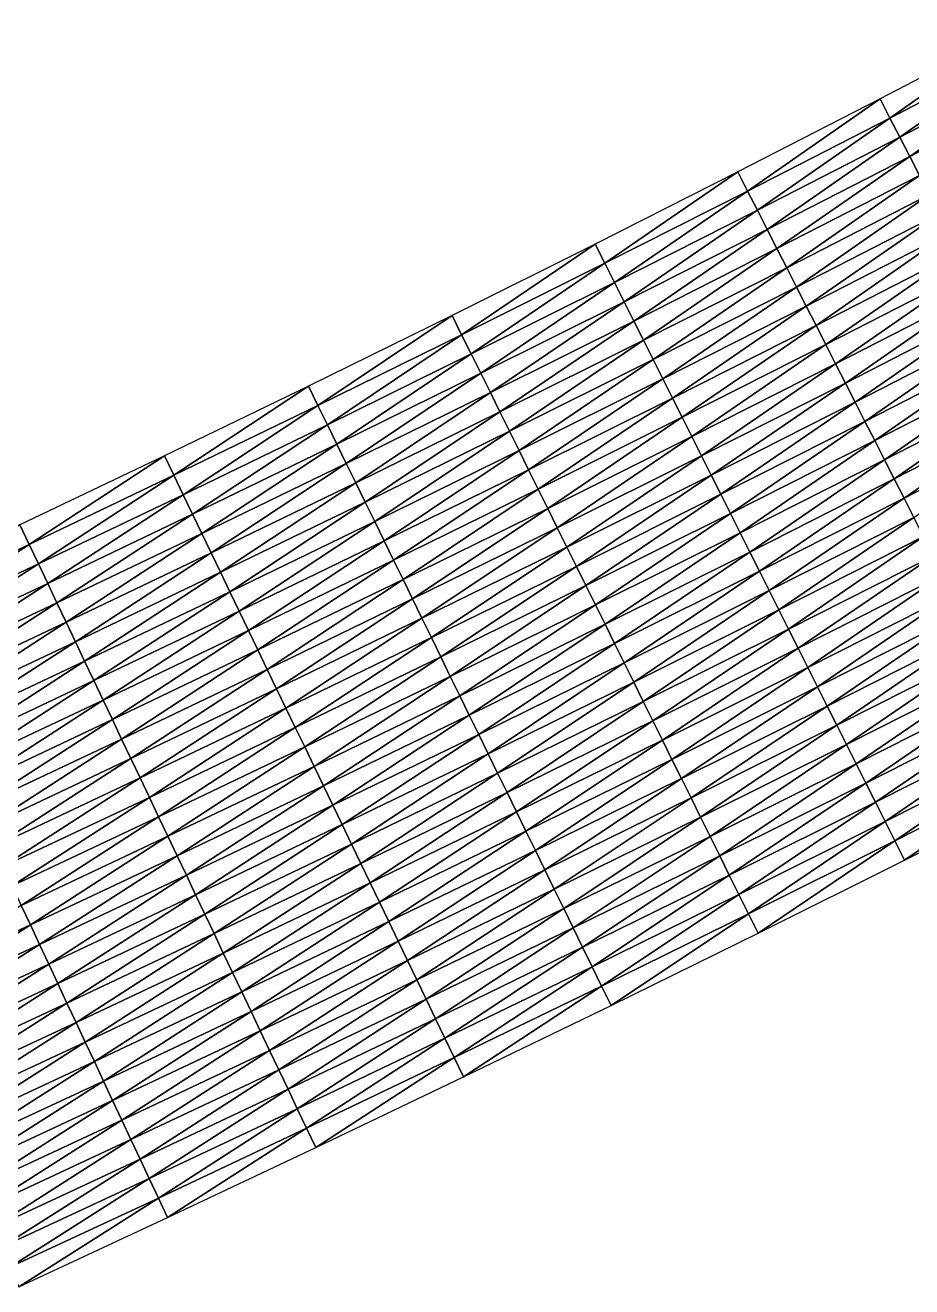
# Model space of a CAD drawing. Header units: metres. Extents: x 479979 to 482619, y 6959976 to 6961524.
# Drawn here: x 481794.2 to 481876.5, y 6960907.7 to 6961024.8 of the extents above; entities that cross this region are included whole.
import ezdxf

# ---------------------------------------------------------------- set-up
doc = ezdxf.new("R2010")
doc.units = ezdxf.units.M

msp = doc.modelspace()

# ---------------------------------------------------------------- linework, layer by layer
at = {"layer": 'GENERAL_FILL_TOP'}
for points in [[(481874.453, 6961016.161, 6.772), (481886.693, 6961024.782, 6.827), (481873.536, 6961017.938, 6.78)], [(481874.453, 6961016.161, 6.772), (481887.621, 6961023.01, 6.819), (481886.693, 6961024.782, 6.827)], [(481875.371, 6961014.384, 6.764), (481887.621, 6961023.01, 6.819), (481874.453, 6961016.161, 6.772)], [(481875.371, 6961014.384, 6.764), (481888.549, 6961021.238, 6.811), (481887.621, 6961023.01, 6.819)], [(481876.289, 6961012.607, 6.755), (481888.549, 6961021.238, 6.811), (481875.371, 6961014.384, 6.764)], [(481876.289, 6961012.607, 6.755), (481889.477, 6961019.467, 6.803), (481888.549, 6961021.238, 6.811)], [(481877.207, 6961010.83, 6.747), (481889.477, 6961019.467, 6.803), (481876.289, 6961012.607, 6.755)], [(481861.242, 6961009.385, 6.727), (481873.536, 6961017.938, 6.78), (481860.334, 6961011.167, 6.735)], [(481861.242, 6961009.385, 6.727), (481874.453, 6961016.161, 6.772), (481873.536, 6961017.938, 6.78)], [(481862.15, 6961007.603, 6.719), (481874.453, 6961016.161, 6.772), (481861.242, 6961009.385, 6.727)], [(481862.15, 6961007.603, 6.719), (481875.371, 6961014.384, 6.764), (481874.453, 6961016.161, 6.772)], [(481863.057, 6961005.821, 6.71), (481875.371, 6961014.384, 6.764), (481862.15, 6961007.603, 6.719)], [(481863.057, 6961005.821, 6.71), (481876.289, 6961012.607, 6.755), (481875.371, 6961014.384, 6.764)], [(481863.965, 6961004.039, 6.702), (481876.289, 6961012.607, 6.755), (481863.057, 6961005.821, 6.71)], [(481863.965, 6961004.039, 6.702), (481877.207, 6961010.83, 6.747), (481876.289, 6961012.607, 6.755)], [(481847.987, 6961002.682, 6.683), (481860.334, 6961011.167, 6.735), (481847.089, 6961004.469, 6.692)], [(481847.987, 6961002.682, 6.683), (481861.242, 6961009.385, 6.727), (481860.334, 6961011.167, 6.735)], [(481864.873, 6961002.256, 6.694), (481877.207, 6961010.83, 6.747), (481863.965, 6961004.039, 6.702)], [(481864.873, 6961002.256, 6.694), (481878.125, 6961009.053, 6.739), (481877.207, 6961010.83, 6.747)], [(481848.885, 6961000.894, 6.675), (481861.242, 6961009.385, 6.727), (481847.987, 6961002.682, 6.683)], [(481848.885, 6961000.894, 6.675), (481862.15, 6961007.603, 6.719), (481861.242, 6961009.385, 6.727)], [(481865.78, 6961000.474, 6.685), (481878.125, 6961009.053, 6.739), (481864.873, 6961002.256, 6.694)], [(481865.78, 6961000.474, 6.685), (481879.042, 6961007.276, 6.731), (481878.125, 6961009.053, 6.739)], [(481849.782, 6960999.107, 6.667), (481862.15, 6961007.603, 6.719), (481848.885, 6961000.894, 6.675)], [(481849.782, 6960999.107, 6.667), (481863.057, 6961005.821, 6.71), (481862.15, 6961007.603, 6.719)], [(481866.688, 6960998.692, 7.092), (481879.042, 6961007.276, 6.731), (481865.78, 6961000.474, 6.685)], [(481866.688, 6960998.692, 7.092), (481879.96, 6961005.499, 7.111), (481879.042, 6961007.276, 6.731)], [(481850.68, 6960997.32, 6.658), (481863.057, 6961005.821, 6.71), (481849.782, 6960999.107, 6.667)], [(481850.68, 6960997.32, 6.658), (481863.965, 6961004.039, 6.702), (481863.057, 6961005.821, 6.71)], [(481867.596, 6960996.91, 8.092), (481879.96, 6961005.499, 7.111), (481866.688, 6960998.692, 7.092)], [(481867.596, 6960996.91, 8.092), (481880.878, 6961003.722, 8.111), (481879.96, 6961005.499, 7.111)], [(481834.689, 6960996.049, 6.642), (481847.089, 6961004.469, 6.692), (481833.801, 6960997.842, 6.65)], [(481834.689, 6960996.049, 6.642), (481847.987, 6961002.682, 6.683), (481847.089, 6961004.469, 6.692)], [(481851.577, 6960995.532, 6.65), (481863.965, 6961004.039, 6.702), (481850.68, 6960997.32, 6.658)], [(481851.577, 6960995.532, 6.65), (481864.873, 6961002.256, 6.694), (481863.965, 6961004.039, 6.702)], [(481868.503, 6960995.128, 8.612), (481880.878, 6961003.722, 8.111), (481867.596, 6960996.91, 8.092)], [(481868.503, 6960995.128, 8.612), (481881.796, 6961001.945, 8.631), (481880.878, 6961003.722, 8.111)], [(481835.576, 6960994.257, 6.633), (481847.987, 6961002.682, 6.683), (481834.689, 6960996.049, 6.642)], [(481835.576, 6960994.257, 6.633), (481848.885, 6961000.894, 6.675), (481847.987, 6961002.682, 6.683)], [(481852.475, 6960993.745, 6.642), (481864.873, 6961002.256, 6.694), (481851.577, 6960995.532, 6.65)], [(481852.475, 6960993.745, 6.642), (481865.78, 6961000.474, 6.685), (481864.873, 6961002.256, 6.694)], [(481869.411, 6960993.346, 8.652), (481881.796, 6961001.945, 8.631), (481868.503, 6960995.128, 8.612)], [(481869.411, 6960993.346, 8.652), (481882.714, 6961000.168, 8.671), (481881.796, 6961001.945, 8.631)], [(481836.464, 6960992.465, 6.625), (481848.885, 6961000.894, 6.675), (481835.576, 6960994.257, 6.633)], [(481836.464, 6960992.465, 6.625), (481849.782, 6960999.107, 6.667), (481848.885, 6961000.894, 6.675)], [(481853.373, 6960991.958, 7.074), (481865.78, 6961000.474, 6.685), (481852.475, 6960993.745, 6.642)], [(481853.373, 6960991.958, 7.074), (481866.688, 6960998.692, 7.092), (481865.78, 6961000.474, 6.685)], [(481870.319, 6960991.563, 8.692), (481882.714, 6961000.168, 8.671), (481869.411, 6960993.346, 8.652)], [(481870.319, 6960991.563, 8.692), (481883.631, 6960998.391, 8.711), (481882.714, 6961000.168, 8.671)], [(481837.351, 6960990.673, 6.616), (481849.782, 6960999.107, 6.667), (481836.464, 6960992.465, 6.625)], [(481837.351, 6960990.673, 6.616), (481850.68, 6960997.32, 6.658), (481849.782, 6960999.107, 6.667)], [(481854.27, 6960990.171, 8.074), (481866.688, 6960998.692, 7.092), (481853.373, 6960991.958, 7.074)], [(481854.27, 6960990.171, 8.074), (481867.596, 6960996.91, 8.092), (481866.688, 6960998.692, 7.092)], [(481821.347, 6960989.488, 6.601), (481833.801, 6960997.842, 6.65), (481820.469, 6960991.285, 6.61)], [(481821.347, 6960989.488, 6.601), (481834.689, 6960996.049, 6.642), (481833.801, 6960997.842, 6.65)], [(481838.239, 6960988.88, 6.608), (481850.68, 6960997.32, 6.658), (481837.351, 6960990.673, 6.616)], [(481838.239, 6960988.88, 6.608), (481851.577, 6960995.532, 6.65), (481850.68, 6960997.32, 6.658)], [(481871.226, 6960989.781, 8.732), (481883.631, 6960998.391, 8.711), (481870.319, 6960991.563, 8.692)], [(481871.226, 6960989.781, 8.732), (481884.549, 6960996.614, 8.751), (481883.631, 6960998.391, 8.711)], [(481855.168, 6960988.383, 8.594), (481867.596, 6960996.91, 8.092), (481854.27, 6960990.171, 8.074)], [(481855.168, 6960988.383, 8.594), (481868.503, 6960995.128, 8.612), (481867.596, 6960996.91, 8.092)], [(481872.134, 6960987.999, 8.772), (481884.549, 6960996.614, 8.751), (481871.226, 6960989.781, 8.732)], [(481872.134, 6960987.999, 8.772), (481885.467, 6960994.837, 8.791), (481884.549, 6960996.614, 8.751)], [(481822.225, 6960987.691, 6.593), (481834.689, 6960996.049, 6.642), (481821.347, 6960989.488, 6.601)], [(481822.225, 6960987.691, 6.593), (481835.576, 6960994.257, 6.633), (481834.689, 6960996.049, 6.642)], [(481839.127, 6960987.088, 6.6), (481851.577, 6960995.532, 6.65), (481838.239, 6960988.88, 6.608)], [(481839.127, 6960987.088, 6.6), (481852.475, 6960993.745, 6.642), (481851.577, 6960995.532, 6.65)], [(481856.065, 6960986.596, 8.634), (481868.503, 6960995.128, 8.612), (481855.168, 6960988.383, 8.594)], [(481856.065, 6960986.596, 8.634), (481869.411, 6960993.346, 8.652), (481868.503, 6960995.128, 8.612)], [(481823.102, 6960985.894, 6.585), (481835.576, 6960994.257, 6.633), (481822.225, 6960987.691, 6.593)], [(481823.102, 6960985.894, 6.585), (481836.464, 6960992.465, 6.625), (481835.576, 6960994.257, 6.633)], [(481840.014, 6960985.296, 7.058), (481852.475, 6960993.745, 6.642), (481839.127, 6960987.088, 6.6)], [(481840.014, 6960985.296, 7.058), (481853.373, 6960991.958, 7.074), (481852.475, 6960993.745, 6.642)], [(481873.042, 6960986.217, 8.812), (481885.467, 6960994.837, 8.791), (481872.134, 6960987.999, 8.772)], [(481873.042, 6960986.217, 8.812), (481886.385, 6960993.06, 8.831), (481885.467, 6960994.837, 8.791)], [(481856.963, 6960984.809, 8.674), (481869.411, 6960993.346, 8.652), (481856.065, 6960986.596, 8.634)], [(481856.963, 6960984.809, 8.674), (481870.319, 6960991.563, 8.692), (481869.411, 6960993.346, 8.652)], [(481873.949, 6960984.435, 8.852), (481886.385, 6960993.06, 8.831), (481873.042, 6960986.217, 8.812)], [(481873.949, 6960984.435, 8.852), (481887.303, 6960991.283, 8.871), (481886.385, 6960993.06, 8.831)], [(481823.98, 6960984.097, 6.576), (481836.464, 6960992.465, 6.625), (481823.102, 6960985.894, 6.585)], [(481823.98, 6960984.097, 6.576), (481837.351, 6960990.673, 6.616), (481836.464, 6960992.465, 6.625)], [(481840.902, 6960983.504, 8.058), (481853.373, 6960991.958, 7.074), (481840.014, 6960985.296, 7.058)], [(481840.902, 6960983.504, 8.058), (481854.27, 6960990.171, 8.074), (481853.373, 6960991.958, 7.074)], [(481857.861, 6960983.022, 8.714), (481870.319, 6960991.563, 8.692), (481856.963, 6960984.809, 8.674)], [(481857.861, 6960983.022, 8.714), (481871.226, 6960989.781, 8.732), (481870.319, 6960991.563, 8.692)], [(481807.963, 6960982.996, 6.563), (481820.469, 6960991.285, 6.61), (481807.095, 6960984.798, 6.571)], [(481807.963, 6960982.996, 6.563), (481821.347, 6960989.488, 6.601), (481820.469, 6960991.285, 6.61)], [(481824.858, 6960982.299, 6.568), (481837.351, 6960990.673, 6.616), (481823.98, 6960984.097, 6.576)], [(481824.858, 6960982.299, 6.568), (481838.239, 6960988.88, 6.608), (481837.351, 6960990.673, 6.616)], [(481874.857, 6960982.653, 8.892), (481887.303, 6960991.283, 8.871), (481873.949, 6960984.435, 8.852)], [(481874.857, 6960982.653, 8.892), (481888.22, 6960989.506, 8.911), (481887.303, 6960991.283, 8.871)], [(481808.83, 6960981.194, 6.554), (481821.347, 6960989.488, 6.601), (481807.963, 6960982.996, 6.563)], [(481808.83, 6960981.194, 6.554), (481822.225, 6960987.691, 6.593), (481821.347, 6960989.488, 6.601)], [(481841.789, 6960981.711, 8.578), (481854.27, 6960990.171, 8.074), (481840.902, 6960983.504, 8.058)], [(481841.789, 6960981.711, 8.578), (481855.168, 6960988.383, 8.594), (481854.27, 6960990.171, 8.074)], [(481858.758, 6960981.234, 8.754), (481871.226, 6960989.781, 8.732), (481857.861, 6960983.022, 8.714)], [(481858.758, 6960981.234, 8.754), (481872.134, 6960987.999, 8.772), (481871.226, 6960989.781, 8.732)], [(481875.765, 6960980.87, 8.852), (481888.22, 6960989.506, 8.911), (481874.857, 6960982.653, 8.892)], [(481875.765, 6960980.87, 8.852), (481889.138, 6960987.729, 8.871), (481888.22, 6960989.506, 8.911)], [(481825.735, 6960980.502, 6.559), (481838.239, 6960988.88, 6.608), (481824.858, 6960982.299, 6.568)], [(481825.735, 6960980.502, 6.559), (481839.127, 6960987.088, 6.6), (481838.239, 6960988.88, 6.608)], [(481842.677, 6960979.919, 8.618), (481855.168, 6960988.383, 8.594), (481841.789, 6960981.711, 8.578)], [(481842.677, 6960979.919, 8.618), (481856.065, 6960986.596, 8.634), (481855.168, 6960988.383, 8.594)], [(481859.656, 6960979.447, 8.794), (481872.134, 6960987.999, 8.772), (481858.758, 6960981.234, 8.754)], [(481859.656, 6960979.447, 8.794), (481873.042, 6960986.217, 8.812), (481872.134, 6960987.999, 8.772)], [(481809.698, 6960979.392, 6.546), (481822.225, 6960987.691, 6.593), (481808.83, 6960981.194, 6.554)], [(481809.698, 6960979.392, 6.546), (481823.102, 6960985.894, 6.585), (481822.225, 6960987.691, 6.593)], [(481826.613, 6960978.705, 7.045), (481839.127, 6960987.088, 6.6), (481825.735, 6960980.502, 6.559)], [(481826.613, 6960978.705, 7.045), (481840.014, 6960985.296, 7.058), (481839.127, 6960987.088, 6.6)], [(481876.672, 6960979.088, 8.812), (481889.138, 6960987.729, 8.871), (481875.765, 6960980.87, 8.852)], [(481810.566, 6960977.591, 6.537), (481823.102, 6960985.894, 6.585), (481809.698, 6960979.392, 6.546)], [(481810.566, 6960977.591, 6.537), (481823.98, 6960984.097, 6.576), (481823.102, 6960985.894, 6.585)], [(481843.565, 6960978.127, 8.658), (481856.065, 6960986.596, 8.634), (481842.677, 6960979.919, 8.618)], [(481843.565, 6960978.127, 8.658), (481856.963, 6960984.809, 8.674), (481856.065, 6960986.596, 8.634)], [(481860.553, 6960977.66, 8.834), (481873.042, 6960986.217, 8.812), (481859.656, 6960979.447, 8.794)], [(481860.553, 6960977.66, 8.834), (481873.949, 6960984.435, 8.852), (481873.042, 6960986.217, 8.812)], [(481794.536, 6960976.573, 6.525), (481807.095, 6960984.798, 6.571), (481793.677, 6960978.38, 6.533)], [(481794.536, 6960976.573, 6.525), (481807.963, 6960982.996, 6.563), (481807.095, 6960984.798, 6.571)], [(481827.491, 6960976.908, 8.045), (481840.014, 6960985.296, 7.058), (481826.613, 6960978.705, 7.045)], [(481827.491, 6960976.908, 8.045), (481840.902, 6960983.504, 8.058), (481840.014, 6960985.296, 7.058)], [(481844.452, 6960976.335, 8.698), (481856.963, 6960984.809, 8.674), (481843.565, 6960978.127, 8.658)], [(481844.452, 6960976.335, 8.698), (481857.861, 6960983.022, 8.714), (481856.963, 6960984.809, 8.674)], [(481861.451, 6960975.872, 8.874), (481873.949, 6960984.435, 8.852), (481860.553, 6960977.66, 8.834)], [(481861.451, 6960975.872, 8.874), (481874.857, 6960982.653, 8.892), (481873.949, 6960984.435, 8.852)], [(481811.434, 6960975.789, 6.529), (481823.98, 6960984.097, 6.576), (481810.566, 6960977.591, 6.537)], [(481811.434, 6960975.789, 6.529), (481824.858, 6960982.299, 6.568), (481823.98, 6960984.097, 6.576)], [(481828.369, 6960975.111, 8.565), (481840.902, 6960983.504, 8.058), (481827.491, 6960976.908, 8.045)], [(481828.369, 6960975.111, 8.565), (481841.789, 6960981.711, 8.578), (481840.902, 6960983.504, 8.058)], [(481795.394, 6960974.767, 6.516), (481807.963, 6960982.996, 6.563), (481794.536, 6960976.573, 6.525)], [(481795.394, 6960974.767, 6.516), (481808.83, 6960981.194, 6.554), (481807.963, 6960982.996, 6.563)], [(481812.302, 6960973.987, 6.52), (481824.858, 6960982.299, 6.568), (481811.434, 6960975.789, 6.529)], [(481812.302, 6960973.987, 6.52), (481825.735, 6960980.502, 6.559), (481824.858, 6960982.299, 6.568)], [(481845.34, 6960974.542, 8.738), (481857.861, 6960983.022, 8.714), (481844.452, 6960976.335, 8.698)], [(481845.34, 6960974.542, 8.738), (481858.758, 6960981.234, 8.754), (481857.861, 6960983.022, 8.714)], [(481862.348, 6960974.085, 8.834), (481874.857, 6960982.653, 8.892), (481861.451, 6960975.872, 8.874)], [(481862.348, 6960974.085, 8.834), (481875.765, 6960980.87, 8.852), (481874.857, 6960982.653, 8.892)], [(481796.252, 6960972.96, 6.508), (481808.83, 6960981.194, 6.554), (481795.394, 6960974.767, 6.516)], [(481796.252, 6960972.96, 6.508), (481809.698, 6960979.392, 6.546), (481808.83, 6960981.194, 6.554)], [(481829.246, 6960973.314, 8.605), (481841.789, 6960981.711, 8.578), (481828.369, 6960975.111, 8.565)], [(481829.246, 6960973.314, 8.605), (481842.677, 6960979.919, 8.618), (481841.789, 6960981.711, 8.578)], [(481846.227, 6960972.75, 8.778), (481858.758, 6960981.234, 8.754), (481845.34, 6960974.542, 8.738)], [(481846.227, 6960972.75, 8.778), (481859.656, 6960979.447, 8.794), (481858.758, 6960981.234, 8.754)], [(481863.246, 6960972.298, 8.794), (481875.765, 6960980.87, 8.852), (481862.348, 6960974.085, 8.834)], [(481863.246, 6960972.298, 8.794), (481876.672, 6960979.088, 8.812), (481875.765, 6960980.87, 8.852)], [(481813.17, 6960972.185, 7.033), (481825.735, 6960980.502, 6.559), (481812.302, 6960973.987, 6.52)], [(481813.17, 6960972.185, 7.033), (481826.613, 6960978.705, 7.045), (481825.735, 6960980.502, 6.559)], [(481830.124, 6960971.517, 8.645), (481842.677, 6960979.919, 8.618), (481829.246, 6960973.314, 8.605)], [(481830.124, 6960971.517, 8.645), (481843.565, 6960978.127, 8.658), (481842.677, 6960979.919, 8.618)], [(481797.11, 6960971.154, 6.499), (481809.698, 6960979.392, 6.546), (481796.252, 6960972.96, 6.508)], [(481797.11, 6960971.154, 6.499), (481810.566, 6960977.591, 6.537), (481809.698, 6960979.392, 6.546)], [(481814.038, 6960970.383, 8.033), (481826.613, 6960978.705, 7.045), (481813.17, 6960972.185, 7.033)], [(481814.038, 6960970.383, 8.033), (481827.491, 6960976.908, 8.045), (481826.613, 6960978.705, 7.045)], [(481847.115, 6960970.958, 8.818), (481859.656, 6960979.447, 8.794), (481846.227, 6960972.75, 8.778)], [(481847.115, 6960970.958, 8.818), (481860.553, 6960977.66, 8.834), (481859.656, 6960979.447, 8.794)], [(481864.144, 6960970.511, 8.754), (481876.672, 6960979.088, 8.812), (481863.246, 6960972.298, 8.794)], [(481864.144, 6960970.511, 8.754), (481877.58, 6960977.306, 8.772), (481876.672, 6960979.088, 8.812)], [(481781.067, 6960970.218, 6.487), (481794.536, 6960976.573, 6.525), (481793.677, 6960978.38, 6.533)], [(481797.969, 6960969.347, 6.491), (481810.566, 6960977.591, 6.537), (481797.11, 6960971.154, 6.499)], [(481797.969, 6960969.347, 6.491), (481811.434, 6960975.789, 6.529), (481810.566, 6960977.591, 6.537)], [(481831.002, 6960969.72, 8.685), (481843.565, 6960978.127, 8.658), (481830.124, 6960971.517, 8.645)], [(481831.002, 6960969.72, 8.685), (481844.452, 6960976.335, 8.698), (481843.565, 6960978.127, 8.658)], [(481848.003, 6960969.166, 8.858), (481860.553, 6960977.66, 8.834), (481847.115, 6960970.958, 8.818)], [(481848.003, 6960969.166, 8.858), (481861.451, 6960975.872, 8.874), (481860.553, 6960977.66, 8.834)], [(481781.915, 6960968.407, 6.479), (481794.536, 6960976.573, 6.525), (481781.067, 6960970.218, 6.487)], [(481781.915, 6960968.407, 6.479), (481795.394, 6960974.767, 6.516), (481794.536, 6960976.573, 6.525)], [(481814.906, 6960968.581, 8.553), (481827.491, 6960976.908, 8.045), (481814.038, 6960970.383, 8.033)], [(481814.906, 6960968.581, 8.553), (481828.369, 6960975.111, 8.565), (481827.491, 6960976.908, 8.045)], [(481831.879, 6960967.922, 8.725), (481844.452, 6960976.335, 8.698), (481831.002, 6960969.72, 8.685)], [(481831.879, 6960967.922, 8.725), (481845.34, 6960974.542, 8.738), (481844.452, 6960976.335, 8.698)], [(481865.041, 6960968.723, 8.714), (481877.58, 6960977.306, 8.772), (481864.144, 6960970.511, 8.754)], [(481865.041, 6960968.723, 8.714), (481878.488, 6960975.524, 8.732), (481877.58, 6960977.306, 8.772)], [(481798.827, 6960967.541, 6.482), (481811.434, 6960975.789, 6.529), (481797.969, 6960969.347, 6.491)], [(481798.827, 6960967.541, 6.482), (481812.302, 6960973.987, 6.52), (481811.434, 6960975.789, 6.529)], [(481815.774, 6960966.779, 8.593), (481828.369, 6960975.111, 8.565), (481814.906, 6960968.581, 8.553)], [(481815.774, 6960966.779, 8.593), (481829.246, 6960973.314, 8.605), (481828.369, 6960975.111, 8.565)], [(481848.89, 6960967.373, 8.818), (481861.451, 6960975.872, 8.874), (481848.003, 6960969.166, 8.858)], [(481848.89, 6960967.373, 8.818), (481862.348, 6960974.085, 8.834), (481861.451, 6960975.872, 8.874)], [(481865.939, 6960966.936, 8.674), (481878.488, 6960975.524, 8.732), (481865.041, 6960968.723, 8.714)], [(481865.939, 6960966.936, 8.674), (481879.395, 6960973.742, 8.692), (481878.488, 6960975.524, 8.732)], [(481782.764, 6960966.596, 6.47), (481795.394, 6960974.767, 6.516), (481781.915, 6960968.407, 6.479)], [(481782.764, 6960966.596, 6.47), (481796.252, 6960972.96, 6.508), (481795.394, 6960974.767, 6.516)], [(481799.685, 6960965.734, 7.024), (481812.302, 6960973.987, 6.52), (481798.827, 6960967.541, 6.482)], [(481799.685, 6960965.734, 7.024), (481813.17, 6960972.185, 7.033), (481812.302, 6960973.987, 6.52)], [(481832.757, 6960966.125, 8.765), (481845.34, 6960974.542, 8.738), (481831.879, 6960967.922, 8.725)], [(481832.757, 6960966.125, 8.765), (481846.227, 6960972.75, 8.778), (481845.34, 6960974.542, 8.738)], [(481849.778, 6960965.581, 8.778), (481862.348, 6960974.085, 8.834), (481848.89, 6960967.373, 8.818)], [(481849.778, 6960965.581, 8.778), (481863.246, 6960972.298, 8.794), (481862.348, 6960974.085, 8.834)], [(481783.613, 6960964.785, 6.462), (481796.252, 6960972.96, 6.508), (481782.764, 6960966.596, 6.47)], [(481783.613, 6960964.785, 6.462), (481797.11, 6960971.154, 6.499), (481796.252, 6960972.96, 6.508)], [(481816.642, 6960964.977, 8.633), (481829.246, 6960973.314, 8.605), (481815.774, 6960966.779, 8.593)], [(481816.642, 6960964.977, 8.633), (481830.124, 6960971.517, 8.645), (481829.246, 6960973.314, 8.605)], [(481833.635, 6960964.328, 8.805), (481846.227, 6960972.75, 8.778), (481832.757, 6960966.125, 8.765)], [(481833.635, 6960964.328, 8.805), (481847.115, 6960970.958, 8.818), (481846.227, 6960972.75, 8.778)], [(481866.836, 6960965.149, 8.634), (481879.395, 6960973.742, 8.692), (481865.939, 6960966.936, 8.674)], [(481866.836, 6960965.149, 8.634), (481880.303, 6960971.959, 8.652), (481879.395, 6960973.742, 8.692)], [(481800.543, 6960963.928, 8.024), (481813.17, 6960972.185, 7.033), (481799.685, 6960965.734, 7.024)], [(481800.543, 6960963.928, 8.024), (481814.038, 6960970.383, 8.033), (481813.17, 6960972.185, 7.033)], [(481817.51, 6960963.176, 8.673), (481830.124, 6960971.517, 8.645), (481816.642, 6960964.977, 8.633)], [(481817.51, 6960963.176, 8.673), (481831.002, 6960969.72, 8.685), (481830.124, 6960971.517, 8.645)], [(481850.665, 6960963.789, 8.738), (481863.246, 6960972.298, 8.794), (481849.778, 6960965.581, 8.778)], [(481850.665, 6960963.789, 8.738), (481864.144, 6960970.511, 8.754), (481863.246, 6960972.298, 8.794)], [(481867.734, 6960963.362, 8.594), (481880.303, 6960971.959, 8.652), (481866.836, 6960965.149, 8.634)], [(481867.734, 6960963.362, 8.594), (481881.211, 6960970.177, 8.612), (481880.303, 6960971.959, 8.652)], [(481784.461, 6960962.974, 6.453), (481797.11, 6960971.154, 6.499), (481783.613, 6960964.785, 6.462)], [(481784.461, 6960962.974, 6.453), (481797.969, 6960969.347, 6.491), (481797.11, 6960971.154, 6.499)], [(481801.401, 6960962.121, 8.544), (481814.038, 6960970.383, 8.033), (481800.543, 6960963.928, 8.024)], [(481801.401, 6960962.121, 8.544), (481814.906, 6960968.581, 8.553), (481814.038, 6960970.383, 8.033)], [(481834.513, 6960962.531, 8.845), (481847.115, 6960970.958, 8.818), (481833.635, 6960964.328, 8.805)], [(481834.513, 6960962.531, 8.845), (481848.003, 6960969.166, 8.858), (481847.115, 6960970.958, 8.818)], [(481851.553, 6960961.997, 8.698), (481864.144, 6960970.511, 8.754), (481850.665, 6960963.789, 8.738)], [(481851.553, 6960961.997, 8.698), (481865.041, 6960968.723, 8.714), (481864.144, 6960970.511, 8.754)], [(481785.31, 6960961.163, 6.445), (481797.969, 6960969.347, 6.491), (481784.461, 6960962.974, 6.453)], [(481785.31, 6960961.163, 6.445), (481798.827, 6960967.541, 6.482), (481797.969, 6960969.347, 6.491)], [(481818.377, 6960961.374, 8.713), (481831.002, 6960969.72, 8.685), (481817.51, 6960963.176, 8.673)], [(481818.377, 6960961.374, 8.713), (481831.879, 6960967.922, 8.725), (481831.002, 6960969.72, 8.685)], [(481835.39, 6960960.734, 8.805), (481848.003, 6960969.166, 8.858), (481834.513, 6960962.531, 8.845)], [(481835.39, 6960960.734, 8.805), (481848.89, 6960967.373, 8.818), (481848.003, 6960969.166, 8.858)], [(481868.632, 6960961.574, 8.074), (481881.211, 6960970.177, 8.612), (481867.734, 6960963.362, 8.594)], [(481868.632, 6960961.574, 8.074), (481882.118, 6960968.395, 8.092), (481881.211, 6960970.177, 8.612)], [(481802.26, 6960960.315, 8.584), (481814.906, 6960968.581, 8.553), (481801.401, 6960962.121, 8.544)], [(481802.26, 6960960.315, 8.584), (481815.774, 6960966.779, 8.593), (481814.906, 6960968.581, 8.553)], [(481852.441, 6960960.204, 8.658), (481865.041, 6960968.723, 8.714), (481851.553, 6960961.997, 8.698)], [(481852.441, 6960960.204, 8.658), (481865.939, 6960966.936, 8.674), (481865.041, 6960968.723, 8.714)], [(481869.529, 6960959.787, 7.074), (481882.118, 6960968.395, 8.092), (481868.632, 6960961.574, 8.074)], [(481869.529, 6960959.787, 7.074), (481883.026, 6960966.613, 7.092), (481882.118, 6960968.395, 8.092)], [(481786.159, 6960959.352, 7.016), (481798.827, 6960967.541, 6.482), (481785.31, 6960961.163, 6.445)], [(481786.159, 6960959.352, 7.016), (481799.685, 6960965.734, 7.024), (481798.827, 6960967.541, 6.482)], [(481819.245, 6960959.572, 8.753), (481831.879, 6960967.922, 8.725), (481818.377, 6960961.374, 8.713)], [(481819.245, 6960959.572, 8.753), (481832.757, 6960966.125, 8.765), (481831.879, 6960967.922, 8.725)], [(481836.268, 6960958.937, 8.765), (481848.89, 6960967.373, 8.818), (481835.39, 6960960.734, 8.805)], [(481836.268, 6960958.937, 8.765), (481849.778, 6960965.581, 8.778), (481848.89, 6960967.373, 8.818)], [(481853.328, 6960958.412, 8.618), (481865.939, 6960966.936, 8.674), (481852.441, 6960960.204, 8.658)], [(481853.328, 6960958.412, 8.618), (481866.836, 6960965.149, 8.634), (481865.939, 6960966.936, 8.674)], [(481787.007, 6960957.541, 8.016), (481799.685, 6960965.734, 7.024), (481786.159, 6960959.352, 7.016)], [(481787.007, 6960957.541, 8.016), (481800.543, 6960963.928, 8.024), (481799.685, 6960965.734, 7.024)], [(481803.118, 6960958.508, 8.624), (481815.774, 6960966.779, 8.593), (481802.26, 6960960.315, 8.584)], [(481803.118, 6960958.508, 8.624), (481816.642, 6960964.977, 8.633), (481815.774, 6960966.779, 8.593)], [(481820.113, 6960957.77, 8.793), (481832.757, 6960966.125, 8.765), (481819.245, 6960959.572, 8.753)], [(481820.113, 6960957.77, 8.793), (481833.635, 6960964.328, 8.805), (481832.757, 6960966.125, 8.765)], [(481870.427, 6960958, 6.475), (481883.026, 6960966.613, 7.092), (481869.529, 6960959.787, 7.074)], [(481870.427, 6960958, 6.475), (481883.934, 6960964.831, 6.519), (481883.026, 6960966.613, 7.092)], [(481803.976, 6960956.702, 8.664), (481816.642, 6960964.977, 8.633), (481803.118, 6960958.508, 8.624)], [(481803.976, 6960956.702, 8.664), (481817.51, 6960963.176, 8.673), (481816.642, 6960964.977, 8.633)], [(481837.146, 6960957.14, 8.725), (481849.778, 6960965.581, 8.778), (481836.268, 6960958.937, 8.765)], [(481837.146, 6960957.14, 8.725), (481850.665, 6960963.789, 8.738), (481849.778, 6960965.581, 8.778)], [(481854.216, 6960956.62, 8.578), (481866.836, 6960965.149, 8.634), (481853.328, 6960958.412, 8.618)], [(481854.216, 6960956.62, 8.578), (481867.734, 6960963.362, 8.594), (481866.836, 6960965.149, 8.634)], [(481871.324, 6960956.213, 6.466), (481883.934, 6960964.831, 6.519), (481870.427, 6960958, 6.475)], [(481871.324, 6960956.213, 6.466), (481884.841, 6960963.049, 6.51), (481883.934, 6960964.831, 6.519)], [(481787.856, 6960955.73, 8.536), (481800.543, 6960963.928, 8.024), (481787.007, 6960957.541, 8.016)], [(481787.856, 6960955.73, 8.536), (481801.401, 6960962.121, 8.544), (481800.543, 6960963.928, 8.024)], [(481820.981, 6960955.968, 8.833), (481833.635, 6960964.328, 8.805), (481820.113, 6960957.77, 8.793)], [(481820.981, 6960955.968, 8.833), (481834.513, 6960962.531, 8.845), (481833.635, 6960964.328, 8.805)], [(481838.023, 6960955.343, 8.685), (481850.665, 6960963.789, 8.738), (481837.146, 6960957.14, 8.725)], [(481838.023, 6960955.343, 8.685), (481851.553, 6960961.997, 8.698), (481850.665, 6960963.789, 8.738)], [(481855.103, 6960954.828, 8.058), (481867.734, 6960963.362, 8.594), (481854.216, 6960956.62, 8.578)], [(481855.103, 6960954.828, 8.058), (481868.632, 6960961.574, 8.074), (481867.734, 6960963.362, 8.594)], [(481788.705, 6960953.919, 8.576), (481801.401, 6960962.121, 8.544), (481787.856, 6960955.73, 8.536)], [(481788.705, 6960953.919, 8.576), (481802.26, 6960960.315, 8.584), (481801.401, 6960962.121, 8.544)], [(481804.834, 6960954.895, 8.704), (481817.51, 6960963.176, 8.673), (481803.976, 6960956.702, 8.664)], [(481804.834, 6960954.895, 8.704), (481818.377, 6960961.374, 8.713), (481817.51, 6960963.176, 8.673)], [(481821.849, 6960954.166, 8.793), (481834.513, 6960962.531, 8.845), (481820.981, 6960955.968, 8.833)], [(481821.849, 6960954.166, 8.793), (481835.39, 6960960.734, 8.805), (481834.513, 6960962.531, 8.845)], [(481872.222, 6960954.425, 6.458), (481884.841, 6960963.049, 6.51), (481871.324, 6960956.213, 6.466)], [(481872.222, 6960954.425, 6.458), (481885.749, 6960961.266, 6.502), (481884.841, 6960963.049, 6.51)], [(481805.693, 6960953.089, 8.744), (481818.377, 6960961.374, 8.713), (481804.834, 6960954.895, 8.704)], [(481805.693, 6960953.089, 8.744), (481819.245, 6960959.572, 8.753), (481818.377, 6960961.374, 8.713)], [(481838.901, 6960953.545, 8.645), (481851.553, 6960961.997, 8.698), (481838.023, 6960955.343, 8.685)], [(481838.901, 6960953.545, 8.645), (481852.441, 6960960.204, 8.658), (481851.553, 6960961.997, 8.698)], [(481855.991, 6960953.035, 7.058), (481868.632, 6960961.574, 8.074), (481855.103, 6960954.828, 8.058)], [(481855.991, 6960953.035, 7.058), (481869.529, 6960959.787, 7.074), (481868.632, 6960961.574, 8.074)], [(481873.12, 6960952.638, 6.45), (481885.749, 6960961.266, 6.502), (481872.222, 6960954.425, 6.458)], [(481873.12, 6960952.638, 6.45), (481886.657, 6960959.484, 6.494), (481885.749, 6960961.266, 6.502)], [(481789.553, 6960952.108, 8.616), (481802.26, 6960960.315, 8.584), (481788.705, 6960953.919, 8.576)], [(481789.553, 6960952.108, 8.616), (481803.118, 6960958.508, 8.624), (481802.26, 6960960.315, 8.584)], [(481822.717, 6960952.364, 8.753), (481835.39, 6960960.734, 8.805), (481821.849, 6960954.166, 8.793)], [(481822.717, 6960952.364, 8.753), (481836.268, 6960958.937, 8.765), (481835.39, 6960960.734, 8.805)], [(481839.779, 6960951.748, 8.605), (481852.441, 6960960.204, 8.658), (481838.901, 6960953.545, 8.645)], [(481839.779, 6960951.748, 8.605), (481853.328, 6960958.412, 8.618), (481852.441, 6960960.204, 8.658)], [(481856.879, 6960951.243, 6.432), (481869.529, 6960959.787, 7.074), (481855.991, 6960953.035, 7.058)], [(481856.879, 6960951.243, 6.432), (481870.427, 6960958, 6.475), (481869.529, 6960959.787, 7.074)], [(481806.551, 6960951.282, 8.784), (481819.245, 6960959.572, 8.753), (481805.693, 6960953.089, 8.744)], [(481806.551, 6960951.282, 8.784), (481820.113, 6960957.77, 8.793), (481819.245, 6960959.572, 8.753)], [(481823.585, 6960950.562, 8.713), (481836.268, 6960958.937, 8.765), (481822.717, 6960952.364, 8.753)], [(481823.585, 6960950.562, 8.713), (481837.146, 6960957.14, 8.725), (481836.268, 6960958.937, 8.765)], [(481874.017, 6960950.851, 6.441), (481886.657, 6960959.484, 6.494), (481873.12, 6960952.638, 6.45)], [(481874.017, 6960950.851, 6.441), (481887.564, 6960957.702, 6.485), (481886.657, 6960959.484, 6.494)], [(481790.402, 6960950.297, 8.656), (481803.118, 6960958.508, 8.624), (481789.553, 6960952.108, 8.616)], [(481790.402, 6960950.297, 8.656), (481803.976, 6960956.702, 8.664), (481803.118, 6960958.508, 8.624)], [(481807.409, 6960949.476, 8.824), (481820.113, 6960957.77, 8.793), (481806.551, 6960951.282, 8.784)], [(481807.409, 6960949.476, 8.824), (481820.981, 6960955.968, 8.833), (481820.113, 6960957.77, 8.793)], [(481840.656, 6960949.951, 8.565), (481853.328, 6960958.412, 8.618), (481839.779, 6960951.748, 8.605)], [(481840.656, 6960949.951, 8.565), (481854.216, 6960956.62, 8.578), (481853.328, 6960958.412, 8.618)], [(481857.766, 6960949.451, 6.424), (481870.427, 6960958, 6.475), (481856.879, 6960951.243, 6.432)], [(481857.766, 6960949.451, 6.424), (481871.324, 6960956.213, 6.466), (481870.427, 6960958, 6.475)], [(481874.915, 6960949.063, 6.433), (481887.564, 6960957.702, 6.485), (481874.017, 6960950.851, 6.441)], [(481874.915, 6960949.063, 6.433), (481888.472, 6960955.92, 6.477), (481887.564, 6960957.702, 6.485)], [(481791.251, 6960948.486, 8.696), (481803.976, 6960956.702, 8.664), (481790.402, 6960950.297, 8.656)], [(481791.251, 6960948.486, 8.696), (481804.834, 6960954.895, 8.704), (481803.976, 6960956.702, 8.664)], [(481824.453, 6960948.761, 8.673), (481837.146, 6960957.14, 8.725), (481823.585, 6960950.562, 8.713)], [(481824.453, 6960948.761, 8.673), (481838.023, 6960955.343, 8.685), (481837.146, 6960957.14, 8.725)], [(481841.534, 6960948.154, 8.045), (481854.216, 6960956.62, 8.578), (481840.656, 6960949.951, 8.565)], [(481841.534, 6960948.154, 8.045), (481855.103, 6960954.828, 8.058), (481854.216, 6960956.62, 8.578)], [(481808.267, 6960947.669, 8.784), (481820.981, 6960955.968, 8.833), (481807.409, 6960949.476, 8.824)], [(481808.267, 6960947.669, 8.784), (481821.849, 6960954.166, 8.793), (481820.981, 6960955.968, 8.833)], [(481825.321, 6960946.959, 8.633), (481838.023, 6960955.343, 8.685), (481824.453, 6960948.761, 8.673)], [(481825.321, 6960946.959, 8.633), (481838.901, 6960953.545, 8.645), (481838.023, 6960955.343, 8.685)], [(481858.654, 6960947.659, 6.416), (481871.324, 6960956.213, 6.466), (481857.766, 6960949.451, 6.424)], [(481858.654, 6960947.659, 6.416), (481872.222, 6960954.425, 6.458), (481871.324, 6960956.213, 6.466)], [(481875.812, 6960947.276, 6.425), (481888.472, 6960955.92, 6.477), (481874.915, 6960949.063, 6.433)], [(481875.812, 6960947.276, 6.425), (481889.379, 6960954.138, 6.469), (481888.472, 6960955.92, 6.477)], [(481792.099, 6960946.675, 8.736), (481804.834, 6960954.895, 8.704), (481791.251, 6960948.486, 8.696)], [(481792.099, 6960946.675, 8.736), (481805.693, 6960953.089, 8.744), (481804.834, 6960954.895, 8.704)], [(481809.126, 6960945.863, 8.744), (481821.849, 6960954.166, 8.793), (481808.267, 6960947.669, 8.784)], [(481809.126, 6960945.863, 8.744), (481822.717, 6960952.364, 8.753), (481821.849, 6960954.166, 8.793)], [(481842.412, 6960946.357, 7.045), (481855.103, 6960954.828, 8.058), (481841.534, 6960948.154, 8.045)], [(481842.412, 6960946.357, 7.045), (481855.991, 6960953.035, 7.058), (481855.103, 6960954.828, 8.058)], [(481859.541, 6960945.866, 6.407), (481872.222, 6960954.425, 6.458), (481858.654, 6960947.659, 6.416)], [(481859.541, 6960945.866, 6.407), (481873.12, 6960952.638, 6.45), (481872.222, 6960954.425, 6.458)], [(481792.948, 6960944.864, 8.776), (481805.693, 6960953.089, 8.744), (481792.099, 6960946.675, 8.736)], [(481792.948, 6960944.864, 8.776), (481806.551, 6960951.282, 8.784), (481805.693, 6960953.089, 8.744)], [(481826.189, 6960945.157, 8.593), (481838.901, 6960953.545, 8.645), (481825.321, 6960946.959, 8.633)], [(481826.189, 6960945.157, 8.593), (481839.779, 6960951.748, 8.605), (481838.901, 6960953.545, 8.645)], [(481843.29, 6960944.56, 6.392), (481855.991, 6960953.035, 7.058), (481842.412, 6960946.357, 7.045)], [(481843.29, 6960944.56, 6.392), (481856.879, 6960951.243, 6.432), (481855.991, 6960953.035, 7.058)], [(481809.984, 6960944.056, 8.704), (481822.717, 6960952.364, 8.753), (481809.126, 6960945.863, 8.744)], [(481809.984, 6960944.056, 8.704), (481823.585, 6960950.562, 8.713), (481822.717, 6960952.364, 8.753)], [(481827.057, 6960943.355, 8.553), (481839.779, 6960951.748, 8.605), (481826.189, 6960945.157, 8.593)], [(481827.057, 6960943.355, 8.553), (481840.656, 6960949.951, 8.565), (481839.779, 6960951.748, 8.605)], [(481860.429, 6960944.074, 6.399), (481873.12, 6960952.638, 6.45), (481859.541, 6960945.866, 6.407)], [(481860.429, 6960944.074, 6.399), (481874.017, 6960950.851, 6.441), (481873.12, 6960952.638, 6.45)], [(481793.797, 6960943.053, 8.816), (481806.551, 6960951.282, 8.784), (481792.948, 6960944.864, 8.776)], [(481793.797, 6960943.053, 8.816), (481807.409, 6960949.476, 8.824), (481806.551, 6960951.282, 8.784)], [(481810.842, 6960942.25, 8.664), (481823.585, 6960950.562, 8.713), (481809.984, 6960944.056, 8.704)], [(481810.842, 6960942.25, 8.664), (481824.453, 6960948.761, 8.673), (481823.585, 6960950.562, 8.713)], [(481844.167, 6960942.763, 6.383), (481856.879, 6960951.243, 6.432), (481843.29, 6960944.56, 6.392)], [(481844.167, 6960942.763, 6.383), (481857.766, 6960949.451, 6.424), (481856.879, 6960951.243, 6.432)], [(481861.317, 6960942.282, 6.391), (481874.017, 6960950.851, 6.441), (481860.429, 6960944.074, 6.399)], [(481861.317, 6960942.282, 6.391), (481874.915, 6960949.063, 6.433), (481874.017, 6960950.851, 6.441)], [(481794.645, 6960941.242, 8.776), (481807.409, 6960949.476, 8.824), (481793.797, 6960943.053, 8.816)], [(481794.645, 6960941.242, 8.776), (481808.267, 6960947.669, 8.784), (481807.409, 6960949.476, 8.824)], [(481827.924, 6960941.553, 8.033), (481840.656, 6960949.951, 8.565), (481827.057, 6960943.355, 8.553)], [(481827.924, 6960941.553, 8.033), (481841.534, 6960948.154, 8.045), (481840.656, 6960949.951, 8.565)], [(481845.045, 6960940.966, 6.375), (481857.766, 6960949.451, 6.424), (481844.167, 6960942.763, 6.383)], [(481845.045, 6960940.966, 6.375), (481858.654, 6960947.659, 6.416), (481857.766, 6960949.451, 6.424)], [(481811.7, 6960940.443, 8.624), (481824.453, 6960948.761, 8.673), (481810.842, 6960942.25, 8.664)], [(481811.7, 6960940.443, 8.624), (481825.321, 6960946.959, 8.633), (481824.453, 6960948.761, 8.673)], [(481828.792, 6960939.751, 7.033), (481841.534, 6960948.154, 8.045), (481827.924, 6960941.553, 8.033)], [(481828.792, 6960939.751, 7.033), (481842.412, 6960946.357, 7.045), (481841.534, 6960948.154, 8.045)], [(481862.204, 6960940.49, 6.382), (481874.915, 6960949.063, 6.433), (481861.317, 6960942.282, 6.391)], [(481862.204, 6960940.49, 6.382), (481875.812, 6960947.276, 6.425), (481874.915, 6960949.063, 6.433)], [(481795.494, 6960939.431, 8.736), (481808.267, 6960947.669, 8.784), (481794.645, 6960941.242, 8.776)], [(481795.494, 6960939.431, 8.736), (481809.126, 6960945.863, 8.744), (481808.267, 6960947.669, 8.784)], [(481812.558, 6960938.637, 8.584), (481825.321, 6960946.959, 8.633), (481811.7, 6960940.443, 8.624)], [(481812.558, 6960938.637, 8.584), (481826.189, 6960945.157, 8.593), (481825.321, 6960946.959, 8.633)], [(481845.923, 6960939.169, 6.367), (481858.654, 6960947.659, 6.416), (481845.045, 6960940.966, 6.375)], [(481845.923, 6960939.169, 6.367), (481859.541, 6960945.866, 6.407), (481858.654, 6960947.659, 6.416)], [(481796.343, 6960937.62, 8.696), (481809.126, 6960945.863, 8.744), (481795.494, 6960939.431, 8.736)], [(481796.343, 6960937.62, 8.696), (481809.984, 6960944.056, 8.704), (481809.126, 6960945.863, 8.744)], [(481829.66, 6960937.949, 6.352), (481842.412, 6960946.357, 7.045), (481828.792, 6960939.751, 7.033)], [(481829.66, 6960937.949, 6.352), (481843.29, 6960944.56, 6.392), (481842.412, 6960946.357, 7.045)], [(481846.8, 6960937.371, 6.358), (481859.541, 6960945.866, 6.407), (481845.923, 6960939.169, 6.367)], [(481846.8, 6960937.371, 6.358), (481860.429, 6960944.074, 6.399), (481859.541, 6960945.866, 6.407)], [(481813.417, 6960936.83, 8.544), (481826.189, 6960945.157, 8.593), (481812.558, 6960938.637, 8.584)], [(481813.417, 6960936.83, 8.544), (481827.057, 6960943.355, 8.553), (481826.189, 6960945.157, 8.593)], [(481830.528, 6960936.148, 6.344), (481843.29, 6960944.56, 6.392), (481829.66, 6960937.949, 6.352)], [(481830.528, 6960936.148, 6.344), (481844.167, 6960942.763, 6.383), (481843.29, 6960944.56, 6.392)], [(481797.191, 6960935.809, 8.656), (481809.984, 6960944.056, 8.704), (481796.343, 6960937.62, 8.696)], [(481797.191, 6960935.809, 8.656), (481810.842, 6960942.25, 8.664), (481809.984, 6960944.056, 8.704)], [(481847.678, 6960935.574, 6.35), (481860.429, 6960944.074, 6.399), (481846.8, 6960937.371, 6.358)], [(481847.678, 6960935.574, 6.35), (481861.317, 6960942.282, 6.391), (481860.429, 6960944.074, 6.399)], [(481780.984, 6960934.883, 8.769), (481794.645, 6960941.242, 8.776), (481793.797, 6960943.053, 8.816)], [(481798.04, 6960933.998, 8.616), (481810.842, 6960942.25, 8.664), (481797.191, 6960935.809, 8.656)], [(481798.04, 6960933.998, 8.616), (481811.7, 6960940.443, 8.624), (481810.842, 6960942.25, 8.664)], [(481814.275, 6960935.024, 8.024), (481827.057, 6960943.355, 8.553), (481813.417, 6960936.83, 8.544)], [(481814.275, 6960935.024, 8.024), (481827.924, 6960941.553, 8.033), (481827.057, 6960943.355, 8.553)], [(481831.396, 6960934.346, 6.336), (481844.167, 6960942.763, 6.383), (481830.528, 6960936.148, 6.344)], [(481831.396, 6960934.346, 6.336), (481845.045, 6960940.966, 6.375), (481844.167, 6960942.763, 6.383)], [(481848.556, 6960933.777, 6.341), (481861.317, 6960942.282, 6.391), (481847.678, 6960935.574, 6.35)], [(481848.556, 6960933.777, 6.341), (481862.204, 6960940.49, 6.382), (481861.317, 6960942.282, 6.391)], [(481781.823, 6960933.068, 8.729), (481794.645, 6960941.242, 8.776), (481780.984, 6960934.883, 8.769)], [(481781.823, 6960933.068, 8.729), (481795.494, 6960939.431, 8.736), (481794.645, 6960941.242, 8.776)], [(481815.133, 6960933.217, 7.024), (481827.924, 6960941.553, 8.033), (481814.275, 6960935.024, 8.024)], [(481815.133, 6960933.217, 7.024), (481828.792, 6960939.751, 7.033), (481827.924, 6960941.553, 8.033)], [(481798.889, 6960932.187, 8.576), (481811.7, 6960940.443, 8.624), (481798.04, 6960933.998, 8.616)], [(481798.889, 6960932.187, 8.576), (481812.558, 6960938.637, 8.584), (481811.7, 6960940.443, 8.624)], [(481832.264, 6960932.544, 6.327), (481845.045, 6960940.966, 6.375), (481831.396, 6960934.346, 6.336)], [(481832.264, 6960932.544, 6.327), (481845.923, 6960939.169, 6.367), (481845.045, 6960940.966, 6.375)], [(481782.663, 6960931.252, 8.689), (481795.494, 6960939.431, 8.736), (481781.823, 6960933.068, 8.729)], [(481782.663, 6960931.252, 8.689), (481796.343, 6960937.62, 8.696), (481795.494, 6960939.431, 8.736)], [(481815.991, 6960931.411, 6.314), (481828.792, 6960939.751, 7.033), (481815.133, 6960933.217, 7.024)], [(481815.991, 6960931.411, 6.314), (481829.66, 6960937.949, 6.352), (481828.792, 6960939.751, 7.033)], [(481833.132, 6960930.742, 6.319), (481845.923, 6960939.169, 6.367), (481832.264, 6960932.544, 6.327)], [(481833.132, 6960930.742, 6.319), (481846.8, 6960937.371, 6.358), (481845.923, 6960939.169, 6.367)], [(481783.502, 6960929.437, 8.649), (481796.343, 6960937.62, 8.696), (481782.663, 6960931.252, 8.689)], [(481783.502, 6960929.437, 8.649), (481797.191, 6960935.809, 8.656), (481796.343, 6960937.62, 8.696)], [(481799.737, 6960930.376, 8.536), (481812.558, 6960938.637, 8.584), (481798.889, 6960932.187, 8.576)], [(481799.737, 6960930.376, 8.536), (481813.417, 6960936.83, 8.544), (481812.558, 6960938.637, 8.584)], [(481816.85, 6960929.604, 6.305), (481829.66, 6960937.949, 6.352), (481815.991, 6960931.411, 6.314)], [(481816.85, 6960929.604, 6.305), (481830.528, 6960936.148, 6.344), (481829.66, 6960937.949, 6.352)], [(481800.586, 6960928.565, 8.016), (481813.417, 6960936.83, 8.544), (481799.737, 6960930.376, 8.536)], [(481800.586, 6960928.565, 8.016), (481814.275, 6960935.024, 8.024), (481813.417, 6960936.83, 8.544)], [(481834, 6960928.94, 6.31), (481846.8, 6960937.371, 6.358), (481833.132, 6960930.742, 6.319)], [(481834, 6960928.94, 6.31), (481847.678, 6960935.574, 6.35), (481846.8, 6960937.371, 6.358)], [(481784.341, 6960927.622, 8.609), (481797.191, 6960935.809, 8.656), (481783.502, 6960929.437, 8.649)], [(481784.341, 6960927.622, 8.609), (481798.04, 6960933.998, 8.616), (481797.191, 6960935.809, 8.656)], [(481817.708, 6960927.798, 6.297), (481830.528, 6960936.148, 6.344), (481816.85, 6960929.604, 6.305)], [(481817.708, 6960927.798, 6.297), (481831.396, 6960934.346, 6.336), (481830.528, 6960936.148, 6.344)], [(481834.868, 6960927.138, 6.302), (481847.678, 6960935.574, 6.35), (481834, 6960928.94, 6.31)], [(481834.868, 6960927.138, 6.302), (481848.556, 6960933.777, 6.341), (481847.678, 6960935.574, 6.35)], [(481785.18, 6960925.806, 8.569), (481798.04, 6960933.998, 8.616), (481784.341, 6960927.622, 8.609)], [(481785.18, 6960925.806, 8.569), (481798.889, 6960932.187, 8.576), (481798.04, 6960933.998, 8.616)], [(481801.435, 6960926.754, 7.016), (481814.275, 6960935.024, 8.024), (481800.586, 6960928.565, 8.016)], [(481801.435, 6960926.754, 7.016), (481815.133, 6960933.217, 7.024), (481814.275, 6960935.024, 8.024)], [(481818.566, 6960925.991, 6.289), (481831.396, 6960934.346, 6.336), (481817.708, 6960927.798, 6.297)], [(481818.566, 6960925.991, 6.289), (481832.264, 6960932.544, 6.327), (481831.396, 6960934.346, 6.336)], [(481802.284, 6960924.943, 6.275), (481815.133, 6960933.217, 7.024), (481801.435, 6960926.754, 7.016)], [(481802.284, 6960924.943, 6.275), (481815.991, 6960931.411, 6.314), (481815.133, 6960933.217, 7.024)], [(481786.02, 6960923.991, 8.529), (481798.889, 6960932.187, 8.576), (481785.18, 6960925.806, 8.569)], [(481786.02, 6960923.991, 8.529), (481799.737, 6960930.376, 8.536), (481798.889, 6960932.187, 8.576)], [(481819.424, 6960924.185, 6.28), (481832.264, 6960932.544, 6.327), (481818.566, 6960925.991, 6.289)], [(481819.424, 6960924.185, 6.28), (481833.132, 6960930.742, 6.319), (481832.264, 6960932.544, 6.327)], [(481803.132, 6960923.132, 6.267), (481815.991, 6960931.411, 6.314), (481802.284, 6960924.943, 6.275)], [(481803.132, 6960923.132, 6.267), (481816.85, 6960929.604, 6.305), (481815.991, 6960931.411, 6.314)], [(481820.282, 6960922.378, 6.272), (481833.132, 6960930.742, 6.319), (481819.424, 6960924.185, 6.28)], [(481820.282, 6960922.378, 6.272), (481834, 6960928.94, 6.31), (481833.132, 6960930.742, 6.319)], [(481786.859, 6960922.176, 8.009), (481799.737, 6960930.376, 8.536), (481786.02, 6960923.991, 8.529)], [(481786.859, 6960922.176, 8.009), (481800.586, 6960928.565, 8.016), (481799.737, 6960930.376, 8.536)], [(481803.981, 6960921.321, 6.259), (481816.85, 6960929.604, 6.305), (481803.132, 6960923.132, 6.267)], [(481803.981, 6960921.321, 6.259), (481817.708, 6960927.798, 6.297), (481816.85, 6960929.604, 6.305)], [(481787.698, 6960920.36, 7.009), (481800.586, 6960928.565, 8.016), (481786.859, 6960922.176, 8.009)], [(481787.698, 6960920.36, 7.009), (481801.435, 6960926.754, 7.016), (481800.586, 6960928.565, 8.016)], [(481821.141, 6960920.572, 6.263), (481834, 6960928.94, 6.31), (481820.282, 6960922.378, 6.272)], [(481821.141, 6960920.572, 6.263), (481834.868, 6960927.138, 6.302), (481834, 6960928.94, 6.31)], [(481804.83, 6960919.51, 6.25), (481817.708, 6960927.798, 6.297), (481803.981, 6960921.321, 6.259)], [(481804.83, 6960919.51, 6.25), (481818.566, 6960925.991, 6.289), (481817.708, 6960927.798, 6.297)], [(481788.537, 6960918.545, 6.236), (481801.435, 6960926.754, 7.016), (481787.698, 6960920.36, 7.009)], [(481788.537, 6960918.545, 6.236), (481802.284, 6960924.943, 6.275), (481801.435, 6960926.754, 7.016)], [(481805.678, 6960917.699, 6.242), (481818.566, 6960925.991, 6.289), (481804.83, 6960919.51, 6.25)], [(481805.678, 6960917.699, 6.242), (481819.424, 6960924.185, 6.28), (481818.566, 6960925.991, 6.289)], [(481789.377, 6960916.729, 6.228), (481802.284, 6960924.943, 6.275), (481788.537, 6960918.545, 6.236)], [(481789.377, 6960916.729, 6.228), (481803.132, 6960923.132, 6.267), (481802.284, 6960924.943, 6.275)], [(481806.527, 6960915.888, 6.233), (481819.424, 6960924.185, 6.28), (481805.678, 6960917.699, 6.242)], [(481806.527, 6960915.888, 6.233), (481820.282, 6960922.378, 6.272), (481819.424, 6960924.185, 6.28)], [(481790.216, 6960914.914, 6.219), (481803.132, 6960923.132, 6.267), (481789.377, 6960916.729, 6.228)], [(481790.216, 6960914.914, 6.219), (481803.981, 6960921.321, 6.259), (481803.132, 6960923.132, 6.267)], [(481807.376, 6960914.077, 6.225), (481820.282, 6960922.378, 6.272), (481806.527, 6960915.888, 6.233)], [(481807.376, 6960914.077, 6.225), (481821.141, 6960920.572, 6.263), (481820.282, 6960922.378, 6.272)], [(481791.055, 6960913.099, 6.211), (481803.981, 6960921.321, 6.259), (481790.216, 6960914.914, 6.219)], [(481791.055, 6960913.099, 6.211), (481804.83, 6960919.51, 6.25), (481803.981, 6960921.321, 6.259)], [(481791.895, 6960911.283, 6.202), (481804.83, 6960919.51, 6.25), (481791.055, 6960913.099, 6.211)], [(481791.895, 6960911.283, 6.202), (481805.678, 6960917.699, 6.242), (481804.83, 6960919.51, 6.25)], [(481792.734, 6960909.468, 6.194), (481805.678, 6960917.699, 6.242), (481791.895, 6960911.283, 6.202)], [(481792.734, 6960909.468, 6.194), (481806.527, 6960915.888, 6.233), (481805.678, 6960917.699, 6.242)], [(481793.573, 6960907.652, 6.185), (481806.527, 6960915.888, 6.233), (481792.734, 6960909.468, 6.194)], [(481793.573, 6960907.652, 6.185), (481807.376, 6960914.077, 6.225), (481806.527, 6960915.888, 6.233)]]:
    msp.add_3dface(points, dxfattribs=at)

doc.saveas('drawing.dxf')
